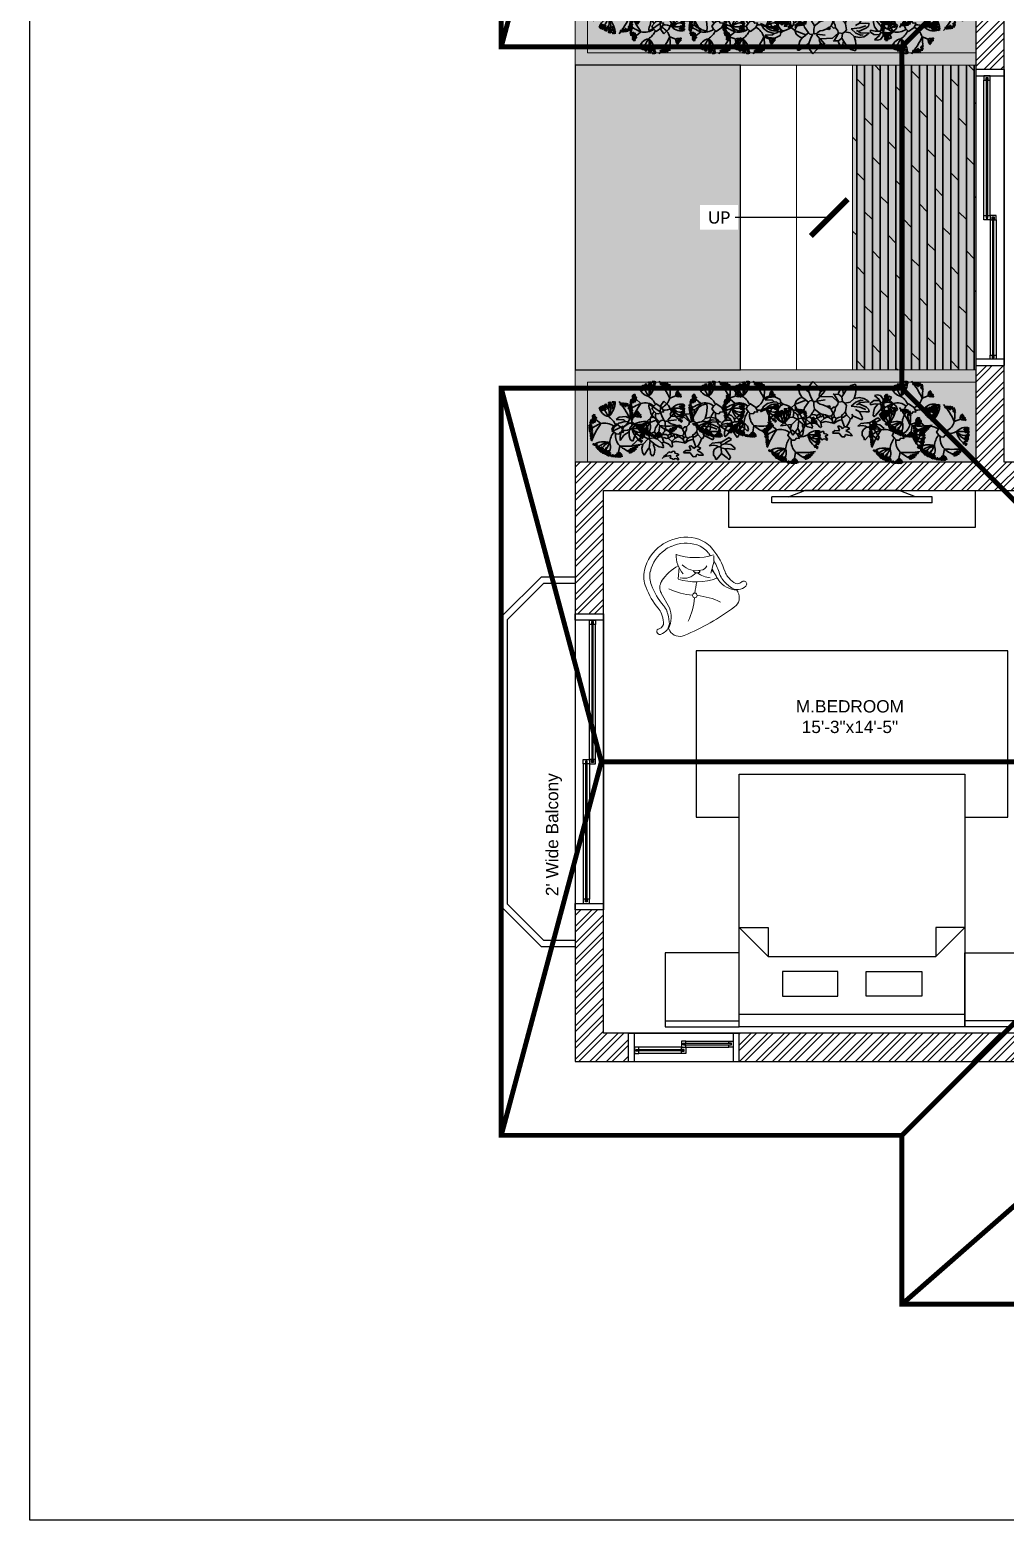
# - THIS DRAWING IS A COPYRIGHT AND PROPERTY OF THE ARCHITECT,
# Model space of a CAD drawing. Header units: millimetres. Extents: x 0 to 59560, y 0 to 21447.
# Drawn here: x 0 to 7911, y 0 to 12090 of the extents above; entities that cross this region are included whole.
import ezdxf

# ---------------------------------------------------------------- set-up
doc = ezdxf.new("R2010")
doc.units = ezdxf.units.MM
doc.header["$LTSCALE"] = 150
doc.linetypes.add('DASHED', pattern=[0.75, 0.5, -0.25])
for name, color, linetype in [('ad-Arrow', 32, 'Continuous'), ('ad-Elevation 10', 8, 'Continuous'), ('ad-Furniture', 8, 'Continuous'), ('ad-Glass Sectionline', 140, 'Continuous'), ('ad-Railing', 6, 'Continuous'), ('ad-Text', 7, 'Continuous'), ('ad-Text main', 7, 'Continuous'), ('ad-Verandah', 33, 'Continuous'), ('ad-Wall', 240, 'Continuous'), ('ad-Wall hatch', 8, 'Continuous')]:
    doc.layers.add(name, color=color, linetype=linetype)
doc.layers.add('ad-Landscape', color=7, linetype='Continuous', lineweight=35, true_color=0x007f00)
doc.layers.add('ad-Landscape 2', color=7, linetype='Continuous', lineweight=35, true_color=0x264c00)
doc.layers.add('ad-Primary Roof', color=5, linetype='Continuous', true_color=0x0000ff)
doc.layers.add('ad-Secondary Roof', color=6, linetype='Continuous', true_color=0xff00ff)
doc.styles.add('6 U T S R N_Corridor-Basement$0$Standard', font='arial.ttf')
doc.styles.get("Standard").update_dxf_attribs({"font": 'arial.ttf'})
doc.dimstyles.new('A-100-DIM-INT (MM-FT)', dxfattribs={"dimscale": 50, "dimtxt": 2.4, "dimasz": 1, "dimexe": 5, "dimexo": 100, "dimgap": 1, "dimtad": 0, "dimdec": 0, "dimdsep": 46, "dimtxsty": 'Standard', "dimblk": 'ARCHTICK', "dimcen": 0.025, "dimse1": 1, "dimse2": 1, "dimclrd": 256, "dimclre": 256, "dimclrt": 256, "dimazin": 2, "dimtfac": 1, "dimtdec": 0, "dimtix": 1, "dimtmove": 2, "dimatfit": 3, "dimldrblk": 'ARCHTICK', "dimfxl": 1, "dimtolj": 1, "dimtzin": 0, "dimarcsym": 0})

# ---------------------------------------------------------------- blocks, each defined once
blk = doc.blocks.new('$ZCDB_AUDIT_GENERATED_1EADF1')
at = {"color": 82}
blk.add_lwpolyline([(214, -99, -0.332157), (271, -91, 2.110716)], format="xyb", dxfattribs=at)
at = {"layer": 'ad-Landscape'}
for points in [[(18, 39, 0.239145), (-24, 165, 0.066971), (-223, 159)], [(16, 279, -0.2826), (-12, 229), (-24, 165, 0.08666), (-144, 235)], [(-12, 229, -0.332157), (-47, 274, 2.110716)], [(33, 25, 0.160891), (76, 134, 0.235359), (239, 155, 3.344811)], [(107, 261, 0.297027), (76, 134, 0.202579), (210, 192)], [(143, 244, 0.034752), (76, 134, 0.322006), (167, 229)], [(-261, 80, -0.202579), (-145, -8, 0.322006), (-272, 24)], [(-55, 12, 0.124299), (-145, -8, 0.235359), (-244, 124, 3.344811)], [(259, 119, -0.066971), (165, -57, -0.237273), (36, -31)], [(286, 12, -0.08666), (165, -57), (214, -99, 0.2826), (244, -149)], [(-270, -44, 0.297027), (-145, -8, -0.034752), (-273, -4)], [(-240, -132, -0.2826), (-183, -131), (-122, -109), (-122, -109, -0.217045), (-45, -15)], [(-183, -131, -0.332157), (-205, -184, 2.110716)], [(-122, -249, -0.08666), (-122, -109), (-122, -109, 0.066971), (-16, -279)], [(20, -47, 0.144947), (89, -127, 0.235359), (24, -279, 3.344811)], [(71, -272, -0.202579), (89, -127, 0.322006), (124, -254)], [(182, -218, 0.297027), (89, -127, -0.034752), (149, -241)]]:
    blk.add_lwpolyline(points, format="xyb", dxfattribs=at)
blk.add_lwpolyline([(-57, 15), (-44, -16), (12, -54), (43, -24), (55, -2), (31, 27), (13, 44), (-15, 47), (-32, 27), (-59, 30)], close=True, dxfattribs=at)
at = {"layer": 'ad-Landscape 2'}
for centre in [(-198, 173), (-189, 178), (-181, 196), (-181, 174), (-165, 212), (-165, 190), (-153, 212), (-153, 190), (-151, 220), (-151, 198), (-138, 225), (-138, 204), (-132, 221), (-132, 200), (-124, 231), (-124, 210), (-108, 216), (-32, 272), (-32, 251), (-22, 272), (-22, 265), (-22, 251), (-22, 243), (-9, 272), (-9, 251), (-1, 263), (-1, 241), (5, 272), (5, 251), (21, 270), (21, 261), (38, 268), (46, 259), (54, 267), (68, 257), (74, 259), (74, 237), (85, 239), (85, 218), (91, 259), (91, 237), (103, 253), (103, 239), (103, 231), (103, 218), (111, 212), (111, 190), (121, 243), (121, 221), (125, 227), (125, 206), (132, 237), (132, 216), (142, 235), (142, 214), (146, 214), (146, 192), (152, 227), (152, 206), (158, 204), (158, 182), (168, 220), (168, 198), (176, 210), (176, 188), (181, 204), (181, 182), (193, 194), (193, 173), (207, 176), (207, 155), (215, 157), (230, 153), (238, 149), (-267, 24), (-265, -4), (-261, 63), (-261, 41), (-261, 10), (-255, 33), (-255, 22), (-251, 0), (-249, 84), (-249, 73), (-247, 57), (-243, 116), (-243, 47), (-240, 82), (-240, 32), (-238, 124), (-234, 73), (-234, -4), (-232, 110), (-230, 59), (-224, 98), (-218, 110), (248, 73), (248, 51), (254, 35), (254, 14), (256, -2), (258, 104), (258, 82), (262, 86), (262, 65), (264, 39), (266, 65), (266, 43), (273, 18), (273, -4), (-265, -33), (-259, -15), (-257, -41), (-255, -23), (-245, -14), (-243, -35), (-238, -27), (-232, -125), (-228, -143), (-224, -27), (-216, -139), (-208, -153), (-204, -129), (-200, -151), (-195, -153), (213, -115), (221, -86), (221, -108), (226, -76), (226, -98), (228, -119), (228, -141), (234, -102), (234, -123), (240, -70), (240, -92), (246, -86), (246, -108), (246, -109), (246, -131), (254, -68), (254, -90), (256, -23), (256, -68), (262, -88), (264, -21), (264, -43), (268, -49), (268, -70), (279, -15), (279, -37), (-212, -160), (-204, -174), (-128, -200), (-126, -223), (-118, -237), (-114, -213), (-104, -237), (-101, -251), (-93, -241), (-85, -254), (-81, -231), (-71, -254), (-65, -243), (-57, -256), (-54, -233), (-44, -256), (-34, -250), (25, -258), (33, -272), (37, -249), (46, -272), (48, -213), (48, -235), (62, -250), (70, -264), (74, -241), (82, -223), (82, -245), (84, -264), (91, -207), (91, -229), (109, -223), (109, -245), (119, -203), (119, -225), (125, -215), (125, -237), (127, -200), (127, -221), (134, -198), (134, -219), (140, -223), (146, -194), (146, -215), (158, -190), (158, -211), (162, -202), (162, -223), (170, -196), (170, -217)]:
    blk.add_circle(centre, 5.54, dxfattribs=at)
blk = doc.blocks.new('$ZCDB_AUDIT_GENERATED_1EAED1')
for p, q in [((-6.87, 7.43), (-6.56, 7.43)), ((-6.85, 7.18), (-6.87, 7.43)), ((-6.78, 6.73), (-6.85, 7.18)), ((-6.56, 6.36), (-6.78, 6.73)), ((-6.56, 7.43), (-4.64, 6.2)), ((-6.56, 6.36), (-6.33, 5.59)), ((-4.64, 6.2), (-4.49, 6.13)), ((-4.49, 6.13), (-4.38, 7.36)), ((-4.38, 7.36), (-3.78, 8.29)), ((-3.78, 8.29), (-2.83, 7.4)), ((-2.83, 7.4), (-2.4, 6.84)), ((-2.4, 6.84), (-2.1, 6.2)), ((-2.1, 6.2), (-2.34, 5.59)), ((-2.1, 6.2), (-1.41, 6.66)), ((-1.18, 6.43), (-2.1, 5.28)), ((-1.41, 6.66), (-1.18, 6.43)), ((2.05, 7.05), (1.66, 6.2)), ((1.66, 6.2), (1.66, 5.9)), ((2.51, 6.74), (2.05, 7.05)), ((2.51, 6.74), (3.12, 7.28)), ((2.51, 6.74), (2.58, 6.2)), ((2.58, 6.2), (2.74, 6.05)), ((2.74, 6.05), (3.42, 7.29)), ((3.12, 7.28), (3.43, 7.28)), ((3.42, 7.29), (4.09, 7.8)), ((4.09, 7.8), (5.08, 8.14)), ((5.08, 8.14), (5.19, 7.4)), ((5.19, 7.4), (5.11, 6.07)), ((9.64, 6.15), (9.09, 6.01)), ((10.27, 6), (9.64, 6.15)), ((-13.73, 2.55), (-12.88, 3.32)), ((-12.83, 4.56), (-13.44, 4.03)), ((-13.42, 4.05), (-11.87, 4.05)), ((-12.88, 3.32), (-11.56, 3.74)), ((-11.47, 4.74), (-12.83, 4.56)), ((-11.87, 4.05), (-11.56, 3.74)), ((-10.71, 3.44), (-11.79, 2.59)), ((-11.56, 3.74), (-10.95, 3.67)), ((-10.31, 4.25), (-11.47, 4.74)), ((-10.95, 3.67), (-10.71, 3.44)), ((-10.71, 3.44), (-10.33, 3.44)), ((-10.56, 2.38), (-10.04, 3.14)), ((-10.18, 3.67), (-10.33, 3.44)), ((-10.02, 3.13), (-10.33, 3.44)), ((-10.31, 4.25), (-10.18, 3.67)), ((-9.68, 3.34), (-10.19, 3.69)), ((-9.63, 3.32), (-10.02, 3.13)), ((-8.75, 3.09), (-9.68, 3.34)), ((-8.33, 2.9), (-8.75, 3.09)), ((-7.26, 3.36), (-7.95, 2.67)), ((-7.26, 3.28), (-6.99, 4.11)), ((-7.26, 3.36), (-7.26, 3.28)), ((-7.26, 3.28), (-6.79, 2.44)), ((-6.79, 3.59), (-7.18, 3.44)), ((-6.99, 4.11), (-6.32, 4.7)), ((-5.03, 4.36), (-6.79, 3.59)), ((-6.33, 5.59), (-5.79, 4.9)), ((-6.32, 4.7), (-5.79, 4.9)), ((-5.79, 4.9), (-5.03, 4.43)), ((-4.49, 3.97), (-5.26, 2.74)), ((-5.03, 4.43), (-5.03, 4.36)), ((-5.03, 4.36), (-4.49, 3.97)), ((-4.1, 5.22), (-4.49, 6.13)), ((-4.49, 3.97), (-4.17, 4.25)), ((-4.17, 4.25), (-3.64, 4.36)), ((-3.64, 4.36), (-4.1, 5.22)), ((-3.64, 4.36), (-3.33, 4.05)), ((-3.18, 4.2), (-3.33, 4.05)), ((-3.33, 4.05), (-3.33, 3.28)), ((-3.33, 3.28), (-3.18, 2.74)), ((-2.8, 4.2), (-3.18, 4.2)), ((-2.18, 5.28), (-2.8, 4.43)), ((-2.8, 4.43), (-2.72, 4.28)), ((-2.72, 4.28), (-2.8, 4.2)), ((-2.58, 3.96), (-2.8, 4.2)), ((-2.72, 4.28), (-1.03, 4.59)), ((-2.05, 3.66), (-2.58, 3.96)), ((-2.34, 5.59), (-2.18, 5.28)), ((-2.18, 5.28), (-2.1, 5.28)), ((-2.1, 5.28), (-2.03, 5.28)), ((-1.49, 3.59), (-2.05, 3.66)), ((0.46, 5.28), (-2.03, 5.28)), ((-1.49, 3.59), (-0.64, 3.28)), ((-0.64, 3.28), (-0.26, 3.44)), ((-0.64, 3.28), (-0.18, 2.97)), ((-0.26, 3.44), (0.05, 3.28)), ((0.05, 3.28), (-0.03, 2.97)), ((0.74, 3.2), (0.28, 2.74)), ((1.66, 4.28), (0.46, 5.28)), ((0.74, 5.82), (0.51, 5.9)), ((1.66, 5.9), (0.74, 5.82)), ((0.74, 5.82), (1.79, 4.24)), ((1.12, 3.2), (0.74, 3.2)), ((1.51, 3.67), (1.12, 3.2)), ((1.12, 3.2), (1.13, 2.63)), ((1.59, 3.74), (1.51, 3.67)), ((1.66, 4.2), (1.59, 3.74)), ((1.66, 5.9), (2.35, 5.36)), ((1.66, 4.2), (1.66, 4.28)), ((2.51, 4.43), (1.79, 4.24)), ((2.74, 6.05), (2.35, 5.36)), ((2.35, 5.36), (2.51, 4.43)), ((3.05, 4.13), (2.51, 4.43)), ((4.12, 4.36), (3.05, 4.13)), ((3.05, 4.13), (3.43, 3.67)), ((3.28, 2.44), (3.43, 3.67)), ((4.89, 5.13), (4.12, 4.36)), ((4.34, 3.53), (5.27, 4.45)), ((6.13, 3.43), (4.34, 3.53)), ((5.11, 6.07), (4.89, 5.13)), ((5.97, 5.43), (4.89, 5.13)), ((4.89, 5.13), (4.89, 5.2)), ((5.27, 4.45), (6.3, 4.92)), ((5.89, 4.13), (5.43, 3.9)), ((6.04, 4.36), (5.89, 4.13)), ((5.89, 4.13), (6.51, 3.9)), ((5.97, 5.43), (6.92, 5.29)), ((6.27, 4.43), (6.04, 4.36)), ((7.44, 3.04), (6.13, 3.43)), ((7.89, 4.59), (6.27, 4.43)), ((6.3, 4.92), (6.78, 4.87)), ((6.51, 3.9), (7.51, 3.51)), ((6.92, 5.29), (7.66, 4.85)), ((7.51, 3.51), (7.97, 3.13)), ((7.66, 4.85), (7.89, 4.59)), ((7.89, 4.59), (8.12, 4.51)), ((8.12, 2.59), (7.97, 3.13)), ((9.01, 4.93), (8.32, 4.39)), ((8.32, 4.39), (8.32, 4.01)), ((9.28, 4.26), (8.32, 4.01)), ((9.21, 3.34), (9, 2.45)), ((10.16, 5.01), (9.01, 4.93)), ((9.09, 6.01), (10.16, 5.16)), ((9.86, 4.24), (9.21, 3.34)), ((9.86, 4.24), (9.28, 4.26)), ((10.62, 3.39), (9.47, 1.86)), ((10.39, 4.32), (9.86, 4.24)), ((10.16, 5.16), (10.16, 5.01)), ((10.16, 5.01), (10.47, 4.55)), ((10.7, 5.55), (10.27, 6)), ((10.47, 4.55), (10.39, 4.32)), ((10.39, 4.32), (10.62, 3.78)), ((11.01, 4.7), (10.47, 4.55)), ((10.62, 3.78), (10.55, 3.55)), ((10.55, 3.55), (10.62, 3.39)), ((10.62, 3.39), (10.77, 2.67)), ((10.93, 5.24), (10.7, 5.55)), ((11.32, 5.55), (10.93, 5.24)), ((10.93, 5.24), (11.01, 4.7)), ((11.01, 4.7), (12.24, 4.7)), ((11.68, 5.92), (11.32, 5.55)), ((12.11, 5.96), (11.68, 5.92)), ((12.16, 3.93), (12.01, 3.78)), ((12.18, 2.74), (12.01, 3.78)), ((12.55, 5.78), (12.11, 5.96)), ((12.55, 5.78), (12.16, 4.85)), ((12.16, 4.85), (12.24, 4.7)), ((12.16, 3.93), (12.99, 3.59)), ((13.13, 4.37), (12.24, 4.7)), ((12.99, 3.59), (13.7, 2.93)), ((13.63, 3.96), (13.13, 4.37)), ((13.93, 3.24), (13.63, 3.96)), ((13.7, 2.93), (13.93, 3.24)), ((-11.95, 2.74), (-14.23, 1.55)), ((-13.71, 2.59), (-14.23, 1.55)), ((-12.32, 1.49), (-12.49, 0.6)), ((-12.49, 0.6), (-12.43, -0.22)), ((-12.43, -0.22), (-11.7, 0.9)), ((-11.79, 2.59), (-12.32, 1.49)), ((-11.79, 2.59), (-11.95, 2.74)), ((-11.7, 0.9), (-10.68, 1.61)), ((-10.68, 1.61), (-10.56, 2.38)), ((-10.68, 1.61), (-10.63, 0.84)), ((-10.63, 0.84), (-10.35, 0.07)), ((-10.35, 0.07), (-9.84, -0.28)), ((-8.18, 0.67), (-10.03, -1.19)), ((-9.77, -0.26), (-9.18, 1.59)), ((-9.18, 1.59), (-8.33, 0.74)), ((-7.95, 2.67), (-8.33, 2.9)), ((-8.33, 0.74), (-8.18, 0.67)), ((-7.49, 0.74), (-8.18, 0.67)), ((-7.95, 2.67), (-7.56, 2.21)), ((-6.64, 0.36), (-7.72, -0.87)), ((-6.95, 2.21), (-7.56, 2.21)), ((-7.56, 2.21), (-7.41, 1.74)), ((-7.41, 1.74), (-7.49, 0.74)), ((-7.49, 0.74), (-6.64, 0.36)), ((-7.14, 1.7), (-7.41, 1.74)), ((-6.82, 1.48), (-7.14, 1.7)), ((-6.79, 2.44), (-6.95, 2.21)), ((-6.56, 1.13), (-6.82, 1.48)), ((-6.64, 0.36), (-6.49, 0.36)), ((-6.26, 1.44), (-6.56, 1.13)), ((-6.56, 1.13), (-6.41, 0.44)), ((-6.41, 0.44), (-6.49, 0.36)), ((-6.49, 0.36), (-6.26, 0.05)), ((-5.49, 0.67), (-6.41, 0.44)), ((-6.26, 0.05), (-6.41, -1.48)), ((-5.41, 1.9), (-6.26, 1.44)), ((-6.26, 0.05), (-5.49, -0.56)), ((-4.87, 0.98), (-5.49, 0.67)), ((-5.49, 0.67), (-4.95, 0.44)), ((-5.26, 2.74), (-5.41, 1.9)), ((-5.41, 1.9), (-4.87, 0.98)), ((-4.95, 0.44), (-4.8, 0.44)), ((-4.87, 0.98), (-4.64, 0.74)), ((-4.64, 0.74), (-4.8, 0.44)), ((-4.8, 0.44), (-3.87, -0.33)), ((-4.1, 0.98), (-4.64, 0.74)), ((-3.72, 1.44), (-4.1, 0.98)), ((-4.1, 0.98), (-3.72, 0.67)), ((-3.57, 1.82), (-3.72, 1.44)), ((-3.72, 1.44), (-3.03, 1.44)), ((-3.49, 0.82), (-3.72, 0.67)), ((-3.72, 0.67), (-3.41, -0.18)), ((-3.41, 2.05), (-3.57, 1.82)), ((-2.87, 0.59), (-3.49, 0.82)), ((-3.18, 2.59), (-3.41, 2.05)), ((-3.18, 2.74), (-3.18, 2.59)), ((-3.18, 2.59), (-1.95, 1.74)), ((-3.03, 1.44), (-2.64, 1.28)), ((-2.49, 0.74), (-2.87, 0.59)), ((-2.03, 1.67), (-2.64, 1.28)), ((-2.64, 1.28), (-2.57, 0.9)), ((-2.57, 0.9), (-2.49, 0.74)), ((-1.87, 1.13), (-2.49, 0.74)), ((-2.49, 0.74), (-2.49, 0.67)), ((-2.49, 0.67), (-1.8, 0.05)), ((-1.95, 1.74), (-2.03, 1.67)), ((-2.03, 1.67), (-1.95, 1.28)), ((-1.95, 1.74), (-1.49, 1.59)), ((-1.95, 1.28), (-1.87, 1.13)), ((-1.8, 1.05), (-1.87, 1.13)), ((-1.34, 1.36), (-1.8, 1.05)), ((-1.11, 0.74), (-1.8, 0.05)), ((-1.8, 0.05), (-1.72, -0.18)), ((-1.07, 0.1), (-1.73, -0.16)), ((-1.49, 1.59), (-1.34, 1.36)), ((-1.49, 1.59), (-1.18, 1.59)), ((-1.18, 1.59), (-1.34, 1.36)), ((-1.34, 1.36), (-1.34, 1.28)), ((-1.34, 1.28), (-1.11, 0.74)), ((-1.18, 1.59), (-0.87, 1.51)), ((-0.57, 1.05), (-1.11, 0.74)), ((-0.72, 0.13), (-1.07, 0.1)), ((-0.87, 1.51), (-0.11, 1.28)), ((-0.87, 1.51), (-0.57, 1.05)), ((0.82, -0.1), (-0.72, 0.13)), ((-0.57, 1.05), (-0.18, 1.05)), ((-0.18, 2.97), (-0.03, 2.97)), ((-0.11, 1.28), (-0.18, 1.05)), ((-0.18, 1.05), (0.28, 0.74)), ((0.36, 1.36), (-0.11, 1.28)), ((-0.03, 2.97), (0.28, 2.74)), ((0.28, 2.74), (0.43, 2.36)), ((0.28, 0.74), (0.51, 0.67)), ((0.59, 1.59), (0.36, 1.36)), ((0.36, 1.36), (0.66, 0.9)), ((0.43, 2.36), (0.66, 2.05)), ((0.66, 0.9), (0.51, 0.67)), ((0.51, 0.67), (0.82, -0.1)), ((0.66, 2.05), (0.59, 1.59)), ((0.66, 2.05), (0.89, 2.05)), ((0.97, 1.21), (0.66, 0.9)), ((1.13, 2.63), (0.89, 2.05)), ((0.89, 2.05), (0.97, 1.21)), ((0.97, 1.21), (1.43, 0.9)), ((1.43, 0.82), (0.97, -0.18)), ((0.97, -0.18), (1.59, 0.34)), ((1.89, 1.13), (1.43, 0.82)), ((1.43, 0.9), (1.43, 0.82)), ((1.59, 0.34), (2.16, 0.59)), ((2.43, 1.28), (1.89, 1.13)), ((2.16, 0.59), (2.58, 0.67)), ((2.58, 1.67), (2.43, 1.28)), ((2.43, 1.28), (2.58, 1.21)), ((2.58, 1.74), (2.58, 1.67)), ((2.74, 1.74), (2.58, 1.67)), ((2.89, 1.21), (2.58, 1.21)), ((2.58, 1.21), (2.58, 0.67)), ((2.58, 0.67), (3.2, -0.79)), ((3.05, 2.13), (2.74, 1.74)), ((3.12, 1.36), (2.89, 1.21)), ((3.28, 2.44), (3.05, 2.21)), ((3.05, 2.21), (3.05, 2.13)), ((3.51, 1.74), (3.12, 1.36)), ((3.28, 2.44), (3.28, 2.21)), ((3.28, 2.21), (3.51, 1.74)), ((3.51, 1.74), (4.28, 0.98)), ((3.88, -0.24), (4.22, 0.53)), ((4.22, 0.53), (4.28, 0.98)), ((4.58, 0.98), (4.28, 0.98)), ((4.81, 1.59), (4.58, 1.9)), ((4.81, 1.59), (4.58, 0.98)), ((4.81, 1.59), (6.66, 0.82)), ((6.12, 2.44), (5.28, 2.9)), ((5.96, -0.48), (6.53, 0.08)), ((6.12, 2.44), (6.2, 2.51)), ((6.12, 2.44), (6.81, 1.28)), ((6.2, 2.51), (7.43, 2.51)), ((6.53, 0.08), (7.74, 0.28)), ((6.66, 0.82), (6.81, 1.28)), ((7.43, 2.51), (8.12, 2.59)), ((8.27, 0.28), (7.74, 0.28)), ((8.27, 0.36), (8.35, 0.36)), ((8.27, 0.36), (8.27, 0.28)), ((8.35, 0.36), (8.27, 0.28)), ((8.27, 0.28), (8.27, 0.21)), ((8.27, 0.21), (8.5, -0.18)), ((8.35, 0.36), (8.43, 0.36)), ((9.97, 1.44), (8.43, 0.36)), ((9.12, 0.05), (8.5, -0.18)), ((9, 2.45), (9.01, 1.78)), ((9.01, 1.78), (9.16, 1.62)), ((9.16, 1.62), (9.09, 1.55)), ((9.27, 0.28), (9.12, 0.05)), ((9.12, 0.05), (10.43, -0.02)), ((9.47, 1.86), (9.16, 1.62)), ((10.5, 1.05), (9.27, 0.28)), ((9.97, 1.44), (10.5, 1.05)), ((10.77, 2.67), (11.62, 1.47)), ((11.62, 1.47), (11.93, 1.86)), ((11.93, 1.86), (12.18, 2.74)), ((-10.03, -1.19), (-7.79, -0.79)), ((-7.89, -1.61), (-7.72, -0.87)), ((-7.73, -2.46), (-7.89, -1.61)), ((-7.79, -0.79), (-7.72, -0.87)), ((-7.36, -3), (-7.73, -2.46)), ((-6.49, -1.64), (-7.36, -3)), ((-6.41, -1.48), (-6.49, -1.64)), ((-6.41, -1.48), (-6.18, -1.89)), ((-6.18, -1.89), (-6.05, -2.39)), ((-6.05, -2.39), (-6.03, -2.72)), ((-5.64, -3.18), (-6.03, -2.72)), ((-5.64, -3.18), (-5.32, -2.69)), ((-5.49, -0.56), (-5.49, -0.64)), ((-5.49, -0.56), (-5.13, -0.82)), ((-5.49, -0.95), (-5.49, -0.64)), ((-5.29, -1.32), (-5.49, -0.95)), ((-5.32, -2.69), (-5.19, -1.92)), ((-5.19, -1.92), (-5.29, -1.32)), ((-5.13, -0.82), (-4.33, -1.14)), ((-4.33, -1.14), (-3.49, -1.25)), ((-3.87, -0.33), (-3.72, -0.33)), ((-3.41, -0.18), (-3.72, -0.33)), ((-3.72, -0.33), (-3.57, -0.72)), ((-3.57, -0.72), (-3.41, -1.02)), ((-3.57, -1.25), (-3.49, -1.25)), ((-3.41, -1.02), (-3.49, -1.25)), ((-3.49, -1.25), (-3.41, -1.41)), ((-2.63, -0.41), (-3.41, -0.18)), ((-2.72, -2.64), (-3.26, -3.1)), ((-3.26, -3.18), (-2.8, -3)), ((-2.8, -3), (-2.24, -2.91)), ((-2.49, -2.41), (-2.72, -2.64)), ((-2.32, -0.62), (-2.63, -0.41)), ((-2.41, -2.25), (-2.49, -2.33)), ((-2.49, -2.33), (-2.49, -2.41)), ((-2.41, -2.25), (-2.26, -2.1)), ((-1.95, -1.02), (-2.32, -0.62)), ((-2.26, -2.1), (-1.88, -2.2)), ((-2.24, -2.91), (-1.87, -2.87)), ((-1.72, -1.1), (-1.95, -1.02)), ((-1.87, -2.87), (-1.95, -3.33)), ((-1.88, -2.2), (-1.58, -2.1)), ((-1.72, -0.18), (-1.57, -0.95)), ((-1.57, -0.95), (-1.72, -1.1)), ((-1.58, -2.1), (-1.41, -1.95)), ((-1.41, -1.95), (-1.03, -1.95)), ((-1.03, -1.95), (-1.03, -2.33)), ((-1.03, -2.33), (-0.41, -2.41)), ((-0.26, -2.64), (-0.72, -2.87)), ((-0.72, -2.87), (-0.18, -3.48)), ((-0.41, -2.41), (-0.26, -2.64)), ((-0.11, -2.72), (-0.26, -2.64)), ((1.2, -1.64), (0.74, -2.02)), ((0.74, -2.02), (0.82, -2.18)), ((0.82, -0.1), (0.97, -0.18)), ((2.12, -2.1), (0.82, -2.18)), ((2.12, -1.64), (1.2, -1.64)), ((2.18, -0.68), (1.82, -0.72)), ((1.82, -0.72), (2.2, -1.48)), ((2.2, -1.48), (2.12, -1.64)), ((2.74, -2.87), (2.12, -2.1)), ((2.54, -0.83), (2.18, -0.68)), ((2.82, -1.18), (2.54, -0.83)), ((3.35, -2.79), (2.74, -2.87)), ((3.2, -0.79), (2.82, -1.18)), ((3.58, -0.72), (3.2, -0.79)), ((3.35, -2.56), (3.58, -2.33)), ((3.35, -2.79), (3.35, -2.56)), ((3.51, -1.48), (3.86, -1.35)), ((3.81, -1.72), (3.51, -1.48)), ((3.58, -0.72), (3.88, -0.24)), ((3.58, -0.72), (4.28, -1.02)), ((3.58, -2.33), (4.01, -2.47)), ((3.96, -1.74), (3.81, -1.72)), ((3.86, -1.35), (4.13, -1.2)), ((4.27, -1.91), (3.96, -1.74)), ((4.01, -2.47), (4.46, -2.51)), ((4.13, -1.2), (4.28, -1.02)), ((4.63, -2.22), (4.27, -1.91)), ((4.46, -2.51), (4.81, -2.48)), ((4.81, -2.48), (4.63, -2.22)), ((4.81, -2.48), (4.89, -2.56)), ((6.81, -0.33), (5.96, -0.48)), ((6.81, -0.33), (7.58, -0.41)), ((7.04, -1.18), (6.88, -1.7)), ((6.88, -1.7), (6.92, -2.37)), ((6.92, -2.37), (7.27, -2.79)), ((7.74, -0.64), (7.04, -1.18)), ((7.27, -2.79), (7.43, -3.25)), ((7.58, -0.41), (7.74, -0.64)), ((8.58, -1.95), (7.66, -3.18)), ((8.27, -0.56), (7.74, -0.64)), ((8.5, -0.18), (8.27, -0.56)), ((8.27, -0.56), (8.43, -0.79)), ((8.43, -0.79), (9.27, -0.95)), ((8.43, -0.79), (8.58, -1.95)), ((8.58, -1.95), (9.81, -2.79)), ((9.66, -0.87), (9.27, -0.95)), ((9.27, -0.95), (10.43, -2.56)), ((11.2, -1.02), (9.66, -0.87)), ((9.81, -2.79), (10.2, -3.18)), ((10.43, -2.56), (10.2, -3.18)), ((10.43, -0.02), (11.35, -0.72)), ((11.35, -0.72), (11.2, -1.02)), ((-3.26, -3.18), (-3.57, -3.56)), ((-3.26, -3.1), (-3.26, -3.18)), ((-1.95, -3.33), (-1.95, -3.41)), ((-1.95, -3.41), (-1.41, -3.48)), ((-1.41, -3.48), (-1.26, -3.71)), ((-1.26, -3.71), (-1.11, -3.49)), ((-1.11, -3.49), (-0.85, -3.41)), ((-0.85, -3.41), (-0.53, -3.46)), ((-0.53, -3.46), (-0.34, -3.71)), ((-0.18, -3.48), (-0.34, -3.71)), ((7.66, -3.18), (7.43, -3.25))]:
    blk.add_line(p, q)
for centre, start, end in [((-10.31, 4.25), 12.8043, 67.5333), ((0.46, 5.28), 49.844, 89.647)]:
    blk.add_arc(centre, 0.00000961, start, end)
blk = doc.blocks.new('zw$3AEC')
at = {"transparency": 33554559}
h = blk.add_hatch(color=43, dxfattribs=at)
h.dxf.hatch_style = 1
h.paths.add_polyline_path([(-3250, -750), (0, -750), (0, -650), (-3150, -650), (-3150, 0), (-3250, 0)])
at = {"layer": 'ad-Wall hatch', "transparency": 33554483}
h = blk.add_hatch(color=74, dxfattribs=at)
h.dxf.hatch_style = 1
h.paths.add_polyline_path([(-3150, 0), (0, 0), (0, -650), (-3150, -650)])
at = {"layer": 'ad-Verandah', "lineweight": 9}
for points in [[(-3250, -750), (0, -750), (0, -650), (-3150, -650), (-3150, 0), (-3250, 0)], [(-3150, 0), (0, 0), (0, -650), (-3150, -650)]]:
    blk.add_lwpolyline(points, close=True, dxfattribs=at)
at = {"layer": 'ad-Landscape', "color": 98, "ltscale": 10, "xscale": -39.35628013533177, "yscale": 39.35628013533176, "zscale": 39.35628013533176, "rotation": 182.6481936611811}
for p in [(-2397, -163), (-1190, -323)]:
    blk.add_blockref('$ZCDB_AUDIT_GENERATED_1EAED1', p, dxfattribs=at)
at = {"layer": 'ad-Landscape', "xscale": -0.8129134488704248, "yscale": 0.8129134488704248, "zscale": 0.8129134488704248, "rotation": 359.9999999999999}
for p in [(-1482, -216), (-634, -216), (-2908, -267), (-275, -242), (-2583, -431), (-2097, -431), (-1820, -431), (-536, -431)]:
    blk.add_blockref('$ZCDB_AUDIT_GENERATED_1EADF1', p, dxfattribs=at)
blk = doc.blocks.new('$ZCDB_AUDIT_GENERATED_C77D')
blk.add_wipeout([(0, 230), (2400, 230), (2400, 0), (0, 0)]).dxf.layer = 'ad-Elevation 10'
at = {"layer": 'ad-Elevation 10'}
for points in [[(2400, 230), (0, 230)], [(2400, 0), (0, 0)]]:
    blk.add_lwpolyline(points, dxfattribs=at)
for points in [[(50, 0), (50, 230), (0, 230), (0, 0)], [(1217.5, 133), (1217.5, 115), (1182.5, 115), (1182.5, 165), (1217.5, 165), (1217.5, 147), (1195.5, 147), (1195.5, 133)], [(2315, 133), (2315, 115), (2350, 115), (2350, 165), (2315, 165), (2315, 147), (2337, 147), (2337, 133)], [(2350, 0), (2400, 0), (2400, 230), (2350, 230)], [(85, 83), (85, 65), (50, 65), (50, 115), (85, 115), (85, 97), (63, 97), (63, 83)], [(1182.5, 83), (1182.5, 65), (1217.5, 65), (1217.5, 115), (1182.5, 115), (1182.5, 97), (1204.5, 97), (1204.5, 83)]]:
    blk.add_lwpolyline(points, close=True, dxfattribs=at)
at = {"layer": 'ad-Glass Sectionline'}
for points in [[(1200, 145), (2335, 145), (2335, 135), (1200, 135)], [(1200, 95), (65, 95), (65, 85), (1200, 85)]]:
    blk.add_lwpolyline(points, close=True, dxfattribs=at)
for points in [[(1217.5, 165), (2315, 165)], [(1182.5, 115), (85, 115)], [(1182.5, 65), (85, 65)], [(1217.5, 115), (2315, 115)]]:
    blk.add_lwpolyline(points, dxfattribs=at)
blk = doc.blocks.new('*U59')
blk.add_blockref('$ZCDB_AUDIT_GENERATED_C77D', (0, 0))
blk = doc.blocks.new('_ArchTick')
at = {"color": 0, "linetype": 'ByBlock', "const_width": 0.15}
blk.add_lwpolyline([(-0.5, -0.5), (0.5, 0.5)], dxfattribs=at)
blk = doc.blocks.new('zw$821')
at = {"layer": 'ad-Primary Roof', "linetype": 'DASHED', "ltscale": 2, "const_width": 40}
for points in [[(2800, -8330), (2800, -5560)], [(16380, -15760), (9665, -9750), (2800, -15760)], [(16380, -15310), (16380, -15760), (2800, -15760), (2800, -14390)]]:
    blk.add_lwpolyline(points, dxfattribs=at)
at = {"layer": 'ad-Secondary Roof', "linetype": 'DASHED', "ltscale": 2, "const_width": 40}
for points in [[(-450, 600), (376, -2480), (-450, -5560)], [(2800, -5560), (-450, -5560), (-450, 600), (2800, 600)], [(2800, 600), (5880, -2480), (2800, -5560)], [(2800, -8330), (-450, -8330), (-450, -14390), (2800, -14390)], [(-450, -8330), (362, -11360), (-450, -14390)], [(2800, -8330), (5830, -11360), (2800, -14390)], [(362, -11360), (5830, -11360)]]:
    blk.add_lwpolyline(points, dxfattribs=at)
blk = doc.blocks.new('A$Cc8134665')
at = {"layer": 'ad-Furniture', "ltscale": 0.125}
for p, q in [((0, -1000), (0, 1000)), ((50, 650), (50, -650)), ((100, 650), (50, 650)), ((100, 650), (100, -650)), ((50, 516), (0, 382)), ((0, 382), (0, -382)), ((50, -516), (0, -382)), ((100, -650), (50, -650))]:
    blk.add_line(p, q, dxfattribs=at)
blk.add_lwpolyline([(0, 1000), (300, 1000), (300, -1000), (0, -1000)], dxfattribs=at)
blk = doc.blocks.new('zw$6C7B')
at = {"layer": 'ad-Furniture'}
for points in [[(0, 2430), (600, 2430), (600, 3030), (0, 3030)], [(0, 600), (2050, 600), (2050, 2430), (0, 2430)], [(450, 1630), (450, 2080), (250, 2080), (250, 1630)], [(450, 1400), (450, 950), (250, 950), (250, 1400)], [(0, 600), (600, 600), (600, 0), (0, 0)]]:
    blk.add_lwpolyline(points, close=True, dxfattribs=at)
for points in [[(50, 3030), (50, 2430)], [(100, 2430), (100, 600)], [(570, 835), (805, 600), (805, 835), (570, 835), (570, 2195), (805, 2430), (805, 2195), (570, 2195)], [(50, 0), (50, 600)]]:
    blk.add_lwpolyline(points, dxfattribs=at)
at = {"layer": 'ad-Furniture', "color": 33}
blk.add_lwpolyline([(1700, 2430), (1700, 2780), (3050, 2780), (3050, 250), (1700, 250), (1700, 600)], dxfattribs=at)
blk = doc.blocks.new('A$Cf77fbf3b')
at = {"layer": 'ad-Furniture', "color": 33, "lineweight": 9}
for p, q in [((179, 35), (204, 135)), ((-87, -12), (-80, 80)), ((204, 41), (188, 70)), ((239, -20), (222, 9)), ((-158, -245), (-224, -128))]:
    blk.add_line(p, q, dxfattribs=at)
for points in [[(-159, -359, -0.376016), (-231, -461, -1), (-242, -415, 0.38153), (-206, -363, 0.07929), (-222, -294, 0.092405), (-249, -250, -0.08731), (-348, -80, -0.151809), (-360, 60, -0.19099), (-224, 261, -0.078219), (-160, 297, -0.19099), (81, 310, -0.151809), (195, 227, -0.091746), (293, 46, 0.074806), (314, 9, 0.07929), (365, -40, 0.38153), (428, -36, -1.000282), (462, -69, -0.376018), (337, -78)], [(36, 57, 0.053245), (36, 55, 0.175914), (37, 51, 0.103979), (42, 45, 0.064466), (49, 41, 0.050626), (60, 39, 0.050626)], [(60, 39, 0.050626), (71, 38, 0.064466), (79, 40, 0.103979), (86, 44, 0.175914), (88, 48, 0.175914), (87, 52, 0.068381), (84, 56, 0.064466)], [(-168, -410), (-161, -423, 0.020587), (-156, -432, 0.371699), (-38, -470, 0.06077), (370, -239, 0.369279), (398, -118, 0.020587), (393, -110), (386, -97)]]:
    blk.add_lwpolyline(points, format="xyb", dxfattribs=at)
blk.add_circle((48, -145), 19, dxfattribs=at)
for centre, radius, start, end in [((-77, 75), 190, 110.0559, 128.9488), ((-24, -1), 280, 71.3837, 114.9858), ((5, 85), 190, 36.8552, 71.3837), ((-39, -10), 280, 124.019, 167.6211), ((53, 660), 499, 251.5875, 286.9345), ((109, 175), 212, 176.3113, 223.2749), ((-247, -129), 521, 35.9244, 39.0259), ((414, 162), 212, 176.4435, 189.4391), ((-247, -129), 521, 17.7384, 30.1017), ((-128, 9), 190, 167.6211, 202.1496), ((100, -238), 383, 119.2751, 147.0375), ((-39, 123), 129, 256.0449, 319.4168), ((61, 220), 165, 225.4888, 282.3973), ((184, 179), 181, 231.2216, 266.197), ((88, 120), 61.6, 278.3523, 336.8814), ((107, -35), 123, 13.8158, 50.1907), ((427, 96), 190, 200.422, 217.5344), ((186, 116), 521, 199.9789, 221.2664), ((-141, -81), 95, 147.0375, 209.5024), ((75, 399), 545, 244.2333, 265.0907), ((60, 464), 499, 252.8125, 289.5305), ((592, -173), 545, 165.2736, 175.0907), ((400, 98), 200, 216.4679, 266.6583), ((491, 145), 271, 217.5344, 235.3673), ((-354, -346), 190, 21.4704, 38.5827), ((-497, -118), 545, 334.2333, 355.0907), ((20, -690), 545, 64.2333, 85.0907), ((-430, -376), 271, 3.6375, 21.4704), ((-343, -322), 200, 332.3464, 22.5368)]:
    blk.add_arc(centre, radius, start, end, dxfattribs=at)
blk = doc.blocks.new('*U82')
blk.add_blockref('$ZCDB_AUDIT_GENERATED_C77D', (0, 0))
blk = doc.blocks.new('$ZCDB_AUDIT_GENERATED_C7DC')
blk.add_wipeout([(0, 230), (900, 230), (900, 0), (0, 0)]).dxf.layer = 'ad-Elevation 10'
at = {"layer": 'ad-Elevation 10'}
for points in [[(900, 230), (0, 230)], [(900, 0), (0, 0)]]:
    blk.add_lwpolyline(points, dxfattribs=at)
for points in [[(50, 0), (50, 230), (0, 230), (0, 0)], [(467.5, 133), (467.5, 115), (432.5, 115), (432.5, 165), (467.5, 165), (467.5, 147), (445.5, 147), (445.5, 133)], [(815, 133), (815, 115), (850, 115), (850, 165), (815, 165), (815, 147), (837, 147), (837, 133)], [(850, 0), (900, 0), (900, 230), (850, 230)], [(85, 83), (85, 65), (50, 65), (50, 115), (85, 115), (85, 97), (63, 97), (63, 83)], [(432.5, 83), (432.5, 65), (467.5, 65), (467.5, 115), (432.5, 115), (432.5, 97), (454.5, 97), (454.5, 83)]]:
    blk.add_lwpolyline(points, close=True, dxfattribs=at)
at = {"layer": 'ad-Glass Sectionline'}
for points in [[(450, 145), (835, 145), (835, 135), (450, 135)], [(450, 95), (65, 95), (65, 85), (450, 85)]]:
    blk.add_lwpolyline(points, close=True, dxfattribs=at)
for points in [[(467.5, 165), (815, 165)], [(432.5, 115), (85, 115)], [(432.5, 65), (85, 65)], [(467.5, 115), (815, 115)]]:
    blk.add_lwpolyline(points, dxfattribs=at)
blk = doc.blocks.new('*U84')
blk.add_blockref('$ZCDB_AUDIT_GENERATED_C7DC', (0, 0))
blk = doc.blocks.new('zw$4CF3')
at = {"xscale": -1, "rotation": 270}
blk.add_blockref('*U82', (-18175, 1230), dxfattribs=at)
at = {"layer": 'ad-Furniture'}
for name, p, rotation in [('A$Cc8134665', (-15930, 4630), 270), ('A$Cf77fbf3b', (-17253, 3925), 360)]:
    blk.add_blockref(name, p, dxfattribs=dict(at, rotation=rotation))
at = {"layer": 'ad-Furniture', "xscale": -1, "rotation": 270}
blk.add_blockref('zw$6C7B', (-17445, 280), dxfattribs=at)
at = {"layer": 'ad-Text', "insert": (-15947, 2796), "char_height": 100, "width": 863.44, "attachment_point": 5}
blk.add_mtext('\\pxt25;M.BEDROOM\\P15\'-3"x14\'-5"', dxfattribs=at)
at = {"layer": 'ad-Text main', "insert": (-18348, 2459), "char_height": 100, "width": 2237.11, "attachment_point": 5, "rotation": 90, "bg_fill": 2}
blk.add_mtext("\\pxqd;2' Wide Balcony", dxfattribs=at)
at = {"layer": 'ad-Railing'}
for points in [[(-18175, 930), (-18450, 930), (-18775, 1255), (-18775, 3605), (-18450, 3930), (-18175, 3930)], [(-18175, 980), (-18429, 980), (-18725, 1276), (-18725, 3584), (-18429, 3880), (-18175, 3880)]]:
    blk.add_lwpolyline(points, dxfattribs=at)
at = {"rotation": 180}
blk.add_blockref('*U84', (-16845, 230), dxfattribs=at)

msp = doc.modelspace()

# ---------------------------------------------------------------- hatches: boundary and pattern name
at = {"transparency": 33554559}
h = msp.add_hatch(color=256, dxfattribs=at)
h.dxf.hatch_style = 1
h.set_gradient(color1=(153, 204, 0), color2=(63, 127, 0), name='INVSPHERICAL')
h.paths.add_polyline_path([(5764, 11802), (4424, 11802), (4424, 9332), (5764, 9332)])
h = msp.add_hatch(dxfattribs=at)
h.set_pattern_fill('GRASS', color=74)
h.set_pattern_definition([(90, (5143.8, 9182.275), (-17.96051, 17.96051), [4.7625, -31.15852]), (45, (5143.8, 9182.275), (-17.96051, 17.96051), [4.7625, -20.6375]), (135, (5143.8, 9182.275), (-17.96051, -17.96051), [4.7625, -20.6375])])
h.paths.add_polyline_path([(5764, 11802), (4424, 11802), (4424, 9332), (5764, 9332)])
at = {"layer": 'ad-Wall hatch'}
h = msp.add_hatch(dxfattribs=at)
h.set_pattern_fill('ANSI32', color=256, scale=10)
h.set_pattern_definition([(45, (4273.8, 3722.27), (-67.35192, 67.35192), []), (45, (4318.7, 3722.27), (-67.35192, 67.35192), [])])
h.paths.add_polyline_path([(18464, 8252), (18464, 8582), (9004, 8582), (9004, 8352), (9309, 8352), (9309, 7652), (9424, 7652), (9424, 8352), (12624, 8352), (12624, 6852), (11124, 6852), (11124, 6737), (12624, 6737), (12624, 3952), (9424, 3952), (9424, 6737), (10324, 6737), (10324, 6852), (9309, 6852), (9309, 3952), (4654, 3952), (4654, 8352), (8104, 8352), (8104, 8582), (7904, 8582), (7904, 12552), (8104, 12552), (8104, 12782), (4654, 12782), (4654, 17247), (9004, 17247), (9004, 14372), (10124, 14372), (10124, 14487), (9119, 14487), (9119, 17247), (11574, 17247), (11574, 14487), (10924, 14487), (10924, 14372), (11574, 14372), (11574, 12667), (9119, 12667), (9119, 13277), (9004, 13277), (9004, 12552), (13814, 12552), (13814, 12782), (13714, 12782), (13714, 13597), (13599, 13597), (13599, 12782), (11804, 12782), (11804, 17247), (13599, 17247), (13599, 14397), (13714, 14397), (13714, 17247), (17144, 17247), (17144, 12782), (14714, 12782), (14714, 12552), (17259, 12552), (17259, 17247), (22369, 17247), (22369, 14127), (22599, 14127), (22599, 17477), (4424, 17477), (4424, 12552), (7674, 12552), (7674, 8582), (4424, 8582), (4424, 3722), (12854, 3722), (12854, 8352), (18234, 8352), (18234, 8252)])
h.paths.add_polyline_path([(18464, 7402), (18234, 7402), (18234, 3722), (19164, 3722), (19164, 3952), (18464, 3952)])
h.paths.add_polyline_path([(20014, 3722), (22599, 3722), (22599, 8582), (20054, 8582), (20054, 12552), (22599, 12552), (22599, 12927), (22369, 12927), (22369, 12782), (19824, 12782), (19824, 8352), (22369, 8352), (22369, 3952), (20014, 3952)])

# ---------------------------------------------------------------- linework, layer by layer
msp.add_lwpolyline([(0, 21447), (28329, 21447), (28329, 0), (0, 0)], close=True)
at = {"layer": 'ad-Elevation 10'}
msp.add_lwpolyline([(5764, 11802), (4424, 11802), (4424, 9332), (5764, 9332)], close=True, dxfattribs=at)
at = {"layer": 'ad-Verandah', "lineweight": 9}
for points in [[(5764, 9332), (6219, 9332), (6219, 11802), (5764, 11802)], [(6219, 9332), (6674, 9332), (6674, 11802), (6219, 11802)]]:
    msp.add_lwpolyline(points, close=True, dxfattribs=at)

# ---------------------------------------------------------------- block references
at = {"rotation": 360}
msp.add_blockref('zw$3AEC', (7674, 12552), dxfattribs=at)
at = {"xscale": -1, "rotation": 180}
msp.add_blockref('zw$3AEC', (7674, 8582), dxfattribs=at)

# ---------------------------------------------------------------- next in the draw order: block references
at = {"rotation": 89.99999999999999}
msp.add_blockref('*U59', (7904, 9367), dxfattribs=at)

# ---------------------------------------------------------------- next in the draw order: texts
at = {"layer": 'ad-Text main', "insert": (5591, 10567, 0), "char_height": 100, "width": 207.6, "attachment_point": 5, "style": '6 U T S R N_Corridor-Basement$0$Standard', "bg_fill": 2}
msp.add_mtext('{\\fCalibri Light|b0|i0|c0|p34;UP}', dxfattribs=at)

# ---------------------------------------------------------------- next in the draw order: hatches: boundary and pattern name
at = {"transparency": 33554559}
h = msp.add_hatch(color=43, dxfattribs=at)
h.dxf.hatch_style = 1
h.paths.add_polyline_path([(7674, 11802), (6674, 11802), (6674, 9332), (7674, 9332)])
at = {"layer": 'ad-Landscape', "transparency": 33554687}
h = msp.add_hatch(dxfattribs=at)
h.set_pattern_fill('DOLMIT', color=44, scale=10, angle=90)
h.set_pattern_definition([(90, (6453.8, 3310.935), (-63.5, 5e-14), []), (135, (6453.8, 3310.93), (-127, -127), [89.8026, -179.605])])
h.paths.add_polyline_path([(7674, 11802), (6674, 11802), (6674, 9332), (7674, 9332)])

# ---------------------------------------------------------------- next in the draw order: linework, layer by layer
at = {"layer": 'ad-Verandah', "lineweight": 9}
msp.add_lwpolyline([(7674, 11802), (6674, 11802), (6674, 9332), (7674, 9332)], close=True, dxfattribs=at)

# ---------------------------------------------------------------- next in the draw order: leaders
at = {"layer": 'ad-Arrow'}
msp.add_leader([(6484, 10567), (5722, 10567)], dimstyle='A-100-DIM-INT (MM-FT)', override={"dimscale": 1, "dimasz": 300, "dimgap": 50, "dimtad": 0}, dxfattribs=at)

# ---------------------------------------------------------------- next in the draw order: block references
msp.add_blockref('zw$4CF3', (22599, 3722))

# ---------------------------------------------------------------- next in the draw order: linework, layer by layer
at = {"layer": 'ad-Wall'}
for points in [[(22599, 17477), (4424, 17477), (4424, 12552), (7674, 12552), (7674, 8582), (4424, 8582), (4424, 3722), (12854, 3722), (12854, 8352), (18234, 8352)], [(8104, 8582), (7904, 8582), (7904, 12552)], [(9309, 3952), (4654, 3952), (4654, 8352), (8104, 8352)]]:
    msp.add_lwpolyline(points, dxfattribs=at)

# ---------------------------------------------------------------- next in the draw order: block references
msp.add_blockref('zw$821', (4274, 17512))

doc.saveas('drawing.dxf')
